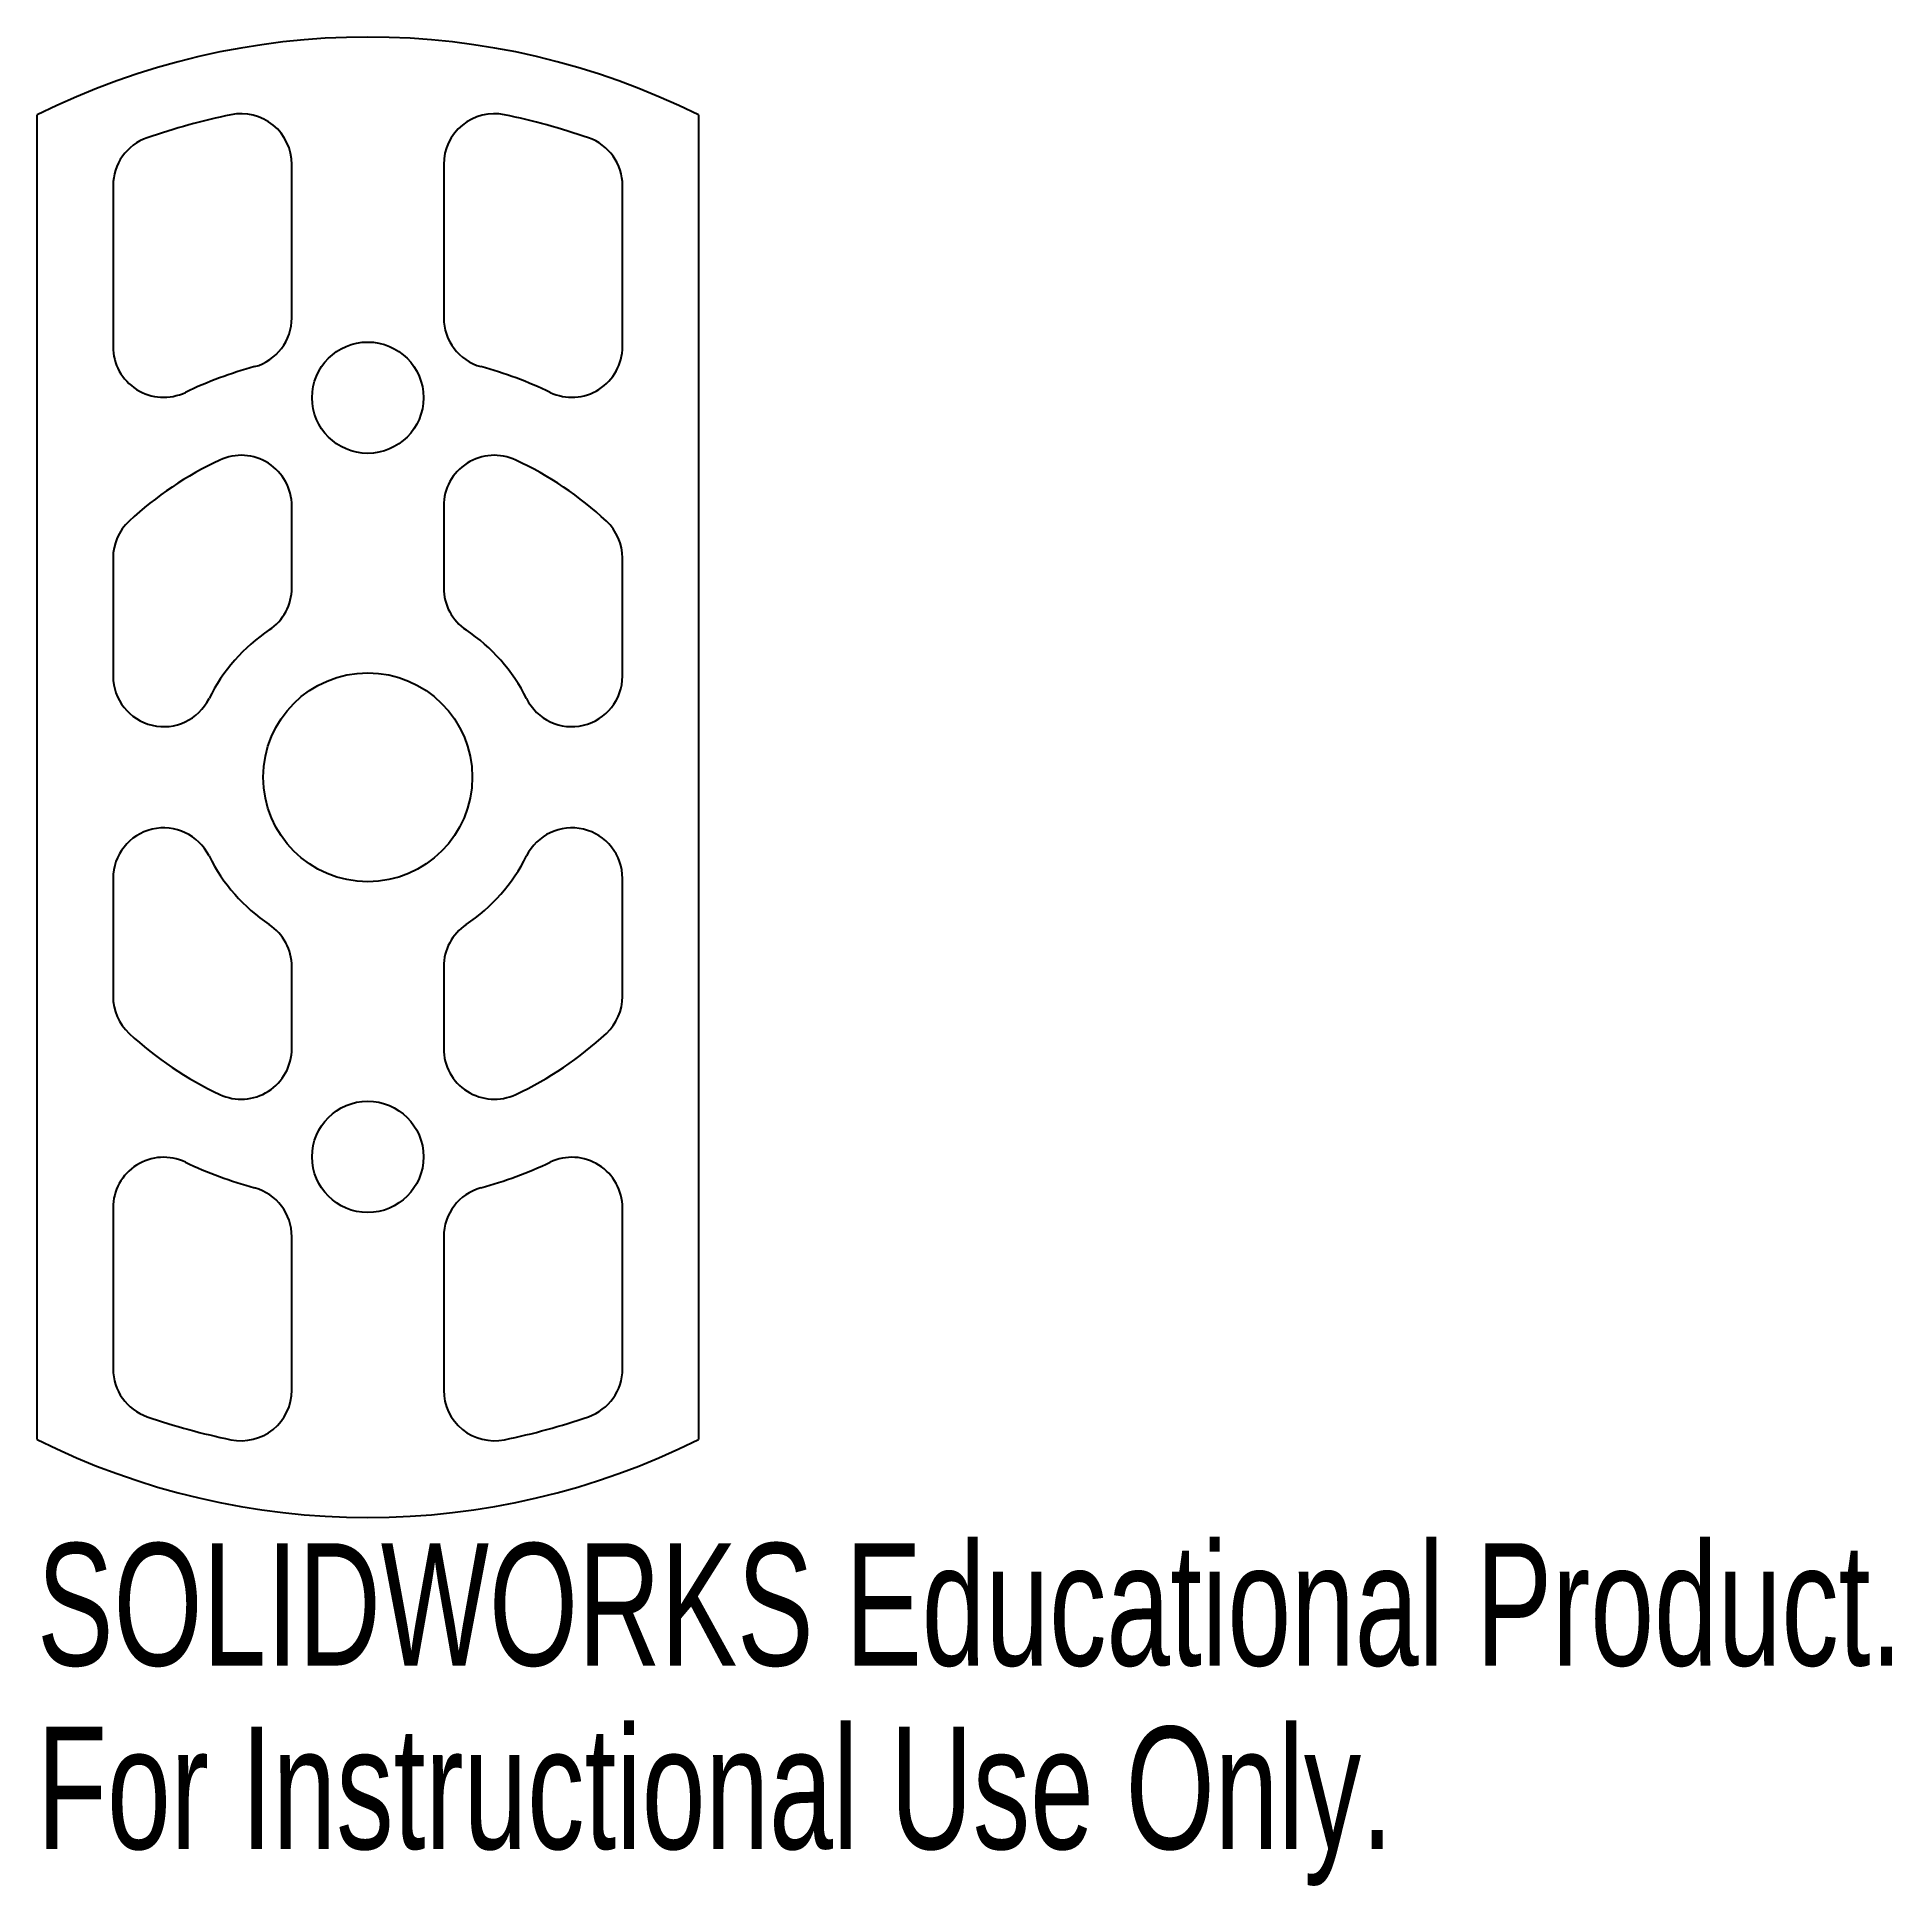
# Model space of a CAD drawing. Header units: millimetres. Extents: x -13.1 to 60.2, y -43.8 to 29.2.
import ezdxf

# ---------------------------------------------------------------- set-up
doc = ezdxf.new("R2010")
doc.units = ezdxf.units.MM
doc.styles.add('SLDTEXTSTYLE0', font='TXT', dxfattribs={"width": 0.7})

msp = doc.modelspace()

# ---------------------------------------------------------------- linework, layer by layer
at = {"color": 7, "linetype": 'Continuous', "lineweight": 25}
for p, q in [((-13.062, -26.171), (-13.062, 26.171)), ((13.062, 26.171), (13.062, -26.171)), ((-3, 18.155), (-3, 24.219)), ((3, 24.219), (3, 18.155)), ((-10.062, 23.379), (-10.062, 17.017)), ((10.062, 17.017), (10.062, 23.379)), ((-3, 7.483), (-3, 10.722)), ((3, 10.722), (3, 7.483)), ((-10.062, 8.658), (-10.062, 4)), ((10.062, 4), (10.062, 8.658)), ((-10.062, -4), (-10.062, -8.658)), ((10.062, -8.658), (10.062, -4)), ((-3, -10.722), (-3, -7.483)), ((3, -7.483), (3, -10.722)), ((-10.062, -17.017), (-10.062, -23.379)), ((10.062, -23.379), (10.062, -17.017)), ((-3, -24.219), (-3, -18.155)), ((3, -18.155), (3, -24.219))]:
    msp.add_line(p, q, dxfattribs=at)
for centre, radius in [((0, 15), 2.2), ((0, 0), 4.128), ((0, -15), 2.2)]:
    msp.add_circle(centre, radius, dxfattribs=at)
for centre, radius, start, end in [((0, 0), 29.25, 63.47598, 116.52402), ((0, 0), 26.73, 101.66468, 109.02685), ((-5, 24.219), 2, 0, 101.66468), ((5, 24.219), 2, 78.33532, 180), ((0, 0), 26.73, 70.97315, 78.33532), ((-8.062, 23.379), 2, 109.02685, 180), ((8.062, 23.379), 2, 0, 70.97315), ((-5, 18.155), 2, 285.39813, 0), ((5, 18.155), 2, 180, 254.60187), ((-8.062, 17.017), 2, 180, 295.34993), ((8.062, 17.017), 2, 244.65007, 0), ((0, 0), 16.831, 105.39813, 115.34993), ((0, 0), 16.831, 64.65007, 74.60187), ((0, 0), 13.831, 115.00082, 132.95881), ((-5, 10.722), 2, 0, 115.00082), ((5, 10.722), 2, 64.99918, 180), ((0, 0), 13.831, 47.04119, 64.99918), ((-8.062, 8.658), 2, 132.95881, 180), ((8.062, 8.658), 2, 0, 47.04119), ((-5, 7.483), 2, 303.74899, 0), ((5, 7.483), 2, 180, 236.25101), ((0, 0), 7, 123.74899, 153.6122), ((0, 0), 7, 26.3878, 56.25101), ((-8.062, 4), 2, 180, 333.6122), ((8.062, 4), 2, 206.3878, 0), ((-8.062, -4), 2, 26.3878, 180), ((8.062, -4), 2, 0, 153.6122), ((0, 0), 7, 206.3878, 236.25101), ((0, 0), 7, 303.74899, 333.6122), ((-5, -7.483), 2, 0, 56.25101), ((5, -7.483), 2, 123.74899, 180), ((-8.062, -8.658), 2, 180, 227.04119), ((8.062, -8.658), 2, 312.95881, 0), ((0, 0), 13.831, 227.04119, 244.99918), ((0, 0), 13.831, 295.00082, 312.95881), ((-5, -10.722), 2, 244.99918, 0), ((5, -10.722), 2, 180, 295.00082), ((-8.062, -17.017), 2, 64.65007, 180), ((0, 0), 16.831, 244.65007, 254.60187), ((0, 0), 16.831, 285.39813, 295.34993), ((8.062, -17.017), 2, 0, 115.34993), ((-5, -18.155), 2, 0, 74.60187), ((5, -18.155), 2, 105.39813, 180), ((-8.062, -23.379), 2, 180, 250.97315), ((8.062, -23.379), 2, 289.02685, 0), ((-5, -24.219), 2, 258.33532, 0), ((5, -24.219), 2, 180, 281.66468), ((0, 0), 26.73, 250.97315, 258.33532), ((0, 0), 26.73, 281.66468, 289.02685), ((0, 0), 29.25, 243.47598, 296.52402)]:
    msp.add_arc(centre, radius, start, end, dxfattribs=at)

# ---------------------------------------------------------------- texts
at = {"color": 7, "linetype": 'Continuous', "char_height": 4.83362, "attachment_point": 1, "style": 'SLDTEXTSTYLE0'}
for s, insert in [('SOLIDWORKS Educational Product.', (-13.062, -30.27)), ('For Instructional Use Only.', (-13.062, -37.52))]:
    msp.add_mtext(s, dxfattribs=dict(at, insert=insert))

doc.saveas('drawing.dxf')
